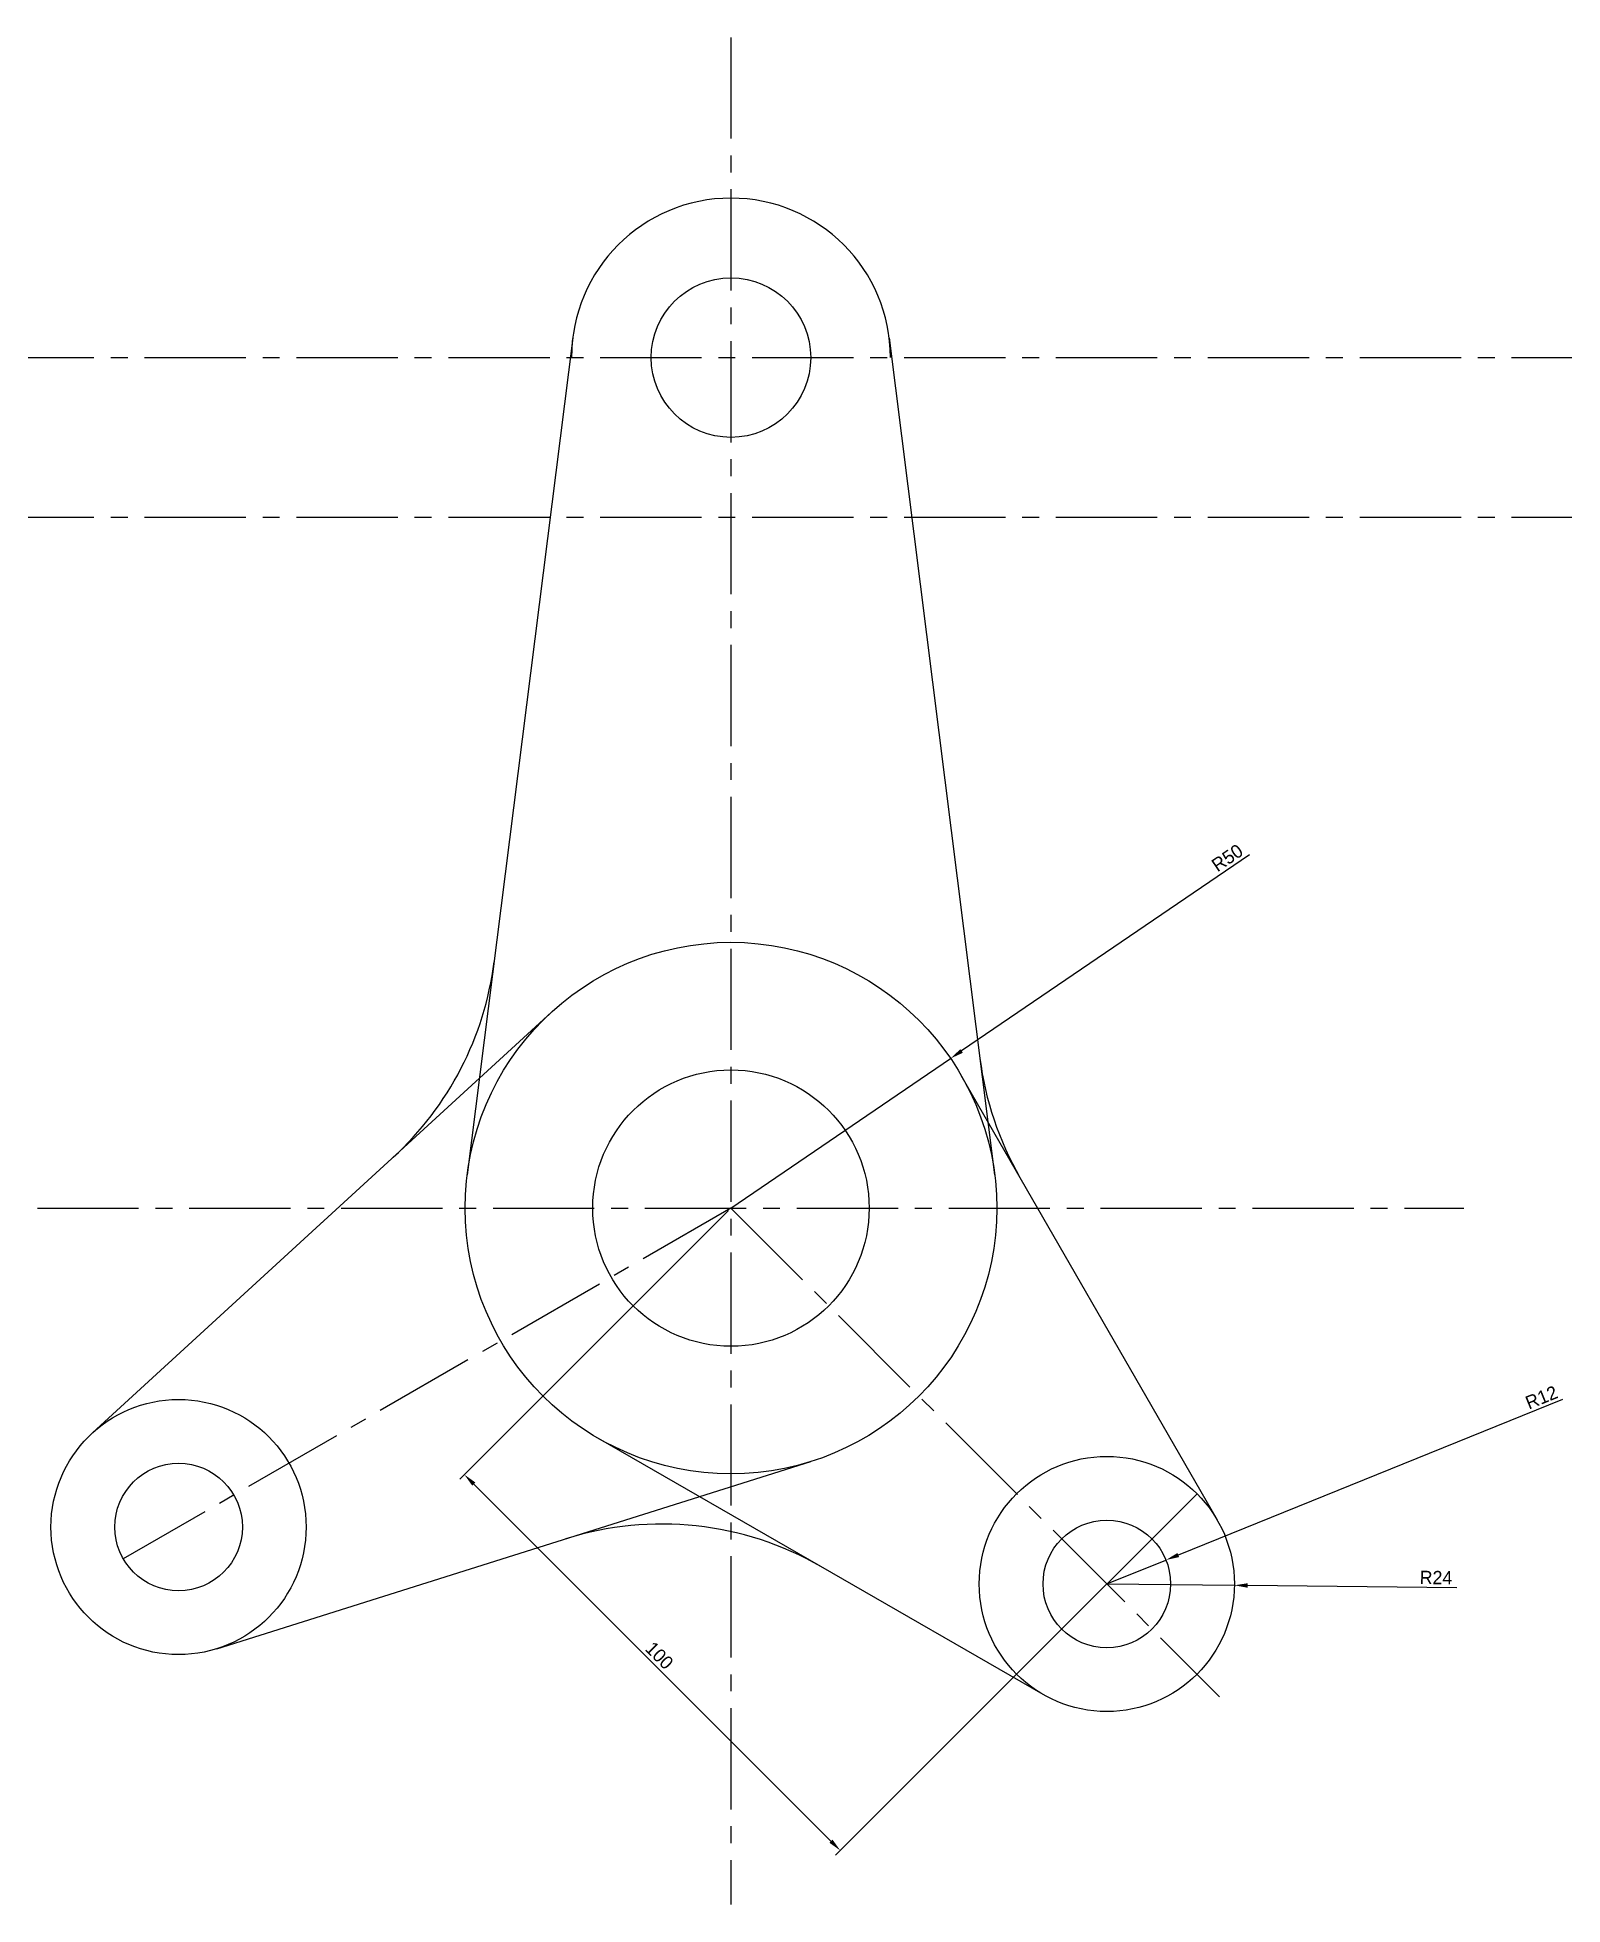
# Model space of a CAD drawing. Header units: millimetres. Extents: x -48 to 239, y 54 to 406.
import ezdxf

# ---------------------------------------------------------------- set-up
doc = ezdxf.new("R2010")
doc.units = ezdxf.units.MM
doc.linetypes.add('осевая2', pattern=[28.575, 19.05, -3.175, 3.175, -3.175])
doc.dimstyles.new('ISO-25', dxfattribs={"dimtxt": 2.5, "dimasz": 2.5, "dimexe": 1.25, "dimexo": 0.625, "dimtad": 1, "dimtxsty": 'Standard', "dimcen": 2.5, "dimadec": 0, "dimazin": 0, "dimtfac": 1, "dimtmove": 0, "dimatfit": 3, "dimfxl": 1, "dimarcsym": 0})

# ---------------------------------------------------------------- blocks, each defined once
blk = doc.blocks.new('*D3')
at = {"color": 0, "lineweight": -2}
for p, q in [((239.36, 149.41), (167.05, 120.15)), ((153.61, 114.72), (164.73, 119.22))]:
    blk.add_line(p, q, dxfattribs=at)
at = {"color": 0}
blk.add_solid([(166.89, 120.54), (167.2, 119.77), (164.73, 119.22)], dxfattribs=at)
at = {"layer": 'Defpoints', "color": 0}
for p in [(164.73, 119.22), (153.61, 114.72)]:
    blk.add_point(p, dxfattribs=at)
at = {"color": 0, "insert": (235.38, 149.82), "char_height": 2.5, "attachment_point": 5, "rotation": 22.0279}
blk.add_mtext('R12', dxfattribs=at)
blk = doc.blocks.new('*D4')
at = {"color": 0, "lineweight": -2}
for p, q in [((153.61, 114.72), (177.6, 114.46)), ((219.47, 114.01), (180.1, 114.43))]:
    blk.add_line(p, q, dxfattribs=at)
at = {"color": 0}
blk.add_solid([(180.11, 114.85), (180.1, 114.01), (177.6, 114.46)], dxfattribs=at)
at = {"layer": 'Defpoints', "color": 0}
for p in [(153.61, 114.72), (177.6, 114.46)]:
    blk.add_point(p, dxfattribs=at)
at = {"color": 0, "insert": (215.54, 115.92), "char_height": 2.5, "attachment_point": 5, "rotation": 359.3831}
blk.add_mtext('R24', dxfattribs=at)
blk = doc.blocks.new('*D5')
at = {"color": 0, "lineweight": -2}
for p, q in [((180.43, 251.87), (126.28, 214.99)), ((82.9, 185.43), (124.22, 213.58))]:
    blk.add_line(p, q, dxfattribs=at)
at = {"color": 0}
blk.add_solid([(126.05, 215.33), (126.52, 214.64), (124.22, 213.58)], dxfattribs=at)
at = {"layer": 'Defpoints', "color": 0}
for p in [(124.22, 213.58), (82.9, 185.43)]:
    blk.add_point(p, dxfattribs=at)
at = {"color": 0, "insert": (176.27, 251.31), "char_height": 2.5, "attachment_point": 5, "rotation": 34.2657}
blk.add_mtext('R50', dxfattribs=at)
blk = doc.blocks.new('*D6')
at = {"color": 0, "lineweight": -2}
for p, q in [((82.45, 184.98), (31.87, 134.4)), ((34.52, 133.51), (101.69, 66.34)), ((153.16, 114.27), (102.58, 63.69))]:
    blk.add_line(p, q, dxfattribs=at)
at = {"color": 0}
for points in [[(34.81, 133.81), (34.22, 133.22), (32.75, 135.28)], [(101.99, 66.63), (101.4, 66.04), (103.46, 64.57)]]:
    blk.add_solid(points, dxfattribs=at)
at = {"layer": 'Defpoints', "color": 0}
for p in [(82.9, 185.43), (153.61, 114.72), (103.46, 64.57)]:
    blk.add_point(p, dxfattribs=at)
at = {"color": 0, "insert": (69.43, 101.25), "char_height": 2.5, "attachment_point": 5, "rotation": 315}
blk.add_mtext('100', dxfattribs=at)

msp = doc.modelspace()

# ---------------------------------------------------------------- linework, layer by layer
at = {"linetype": 'осевая2'}
for p, q in [((82.896, 405.676), (82.896, 54.384)), ((-47.594, 185.426), (220.772, 185.426)), ((82.896, 185.426), (-31.42, 119.426)), ((82.896, 185.426), (174.82, 93.502))]:
    msp.add_line(p, q, dxfattribs=at)
for p, q in [((53.131, 349.176), (33.288, 191.676)), ((112.66, 349.176), (132.504, 191.676)), ((49.108, 222.282), (-37.246, 143.117)), ((174.406, 126.69), (126.228, 210.373)), ((141.632, 93.916), (57.949, 142.094)), ((-13.816, 102.535), (97.92, 137.737)), ((136.636, 97.745), (170.577, 131.686))]:
    msp.add_line(p, q)
for p in [(-47.594, 345.426), (-47.594, 315.426)]:
    msp.add_xline(p, (1, 0), dxfattribs=at)
for centre, radius in [((82.896, 345.426), 15), ((82.896, 185.426), 50), ((82.896, 185.426), 26), ((-21.027, 125.426), 24), ((-21.027, 125.426), 12), ((153.606, 114.715), 24), ((153.606, 114.715), 12)]:
    msp.add_circle(centre, radius)
for centre, radius, start, end in [((82.896, 345.426), 30, 0, 180), ((-21.195, 239.229), 60, 312.51333, 352.81924), ((189.267, 221.132), 60, 187.18076, 209.92994), ((69.876, 65.994), 60, 60.07006, 107.48667)]:
    msp.add_arc(centre, radius, start, end)

# ---------------------------------------------------------------- dimensions: what is measured, and where the dimension line sits
for center, mpoint, picture, middle in [((82.896, 185.426), (124.217, 213.578), '*D5', (177.329, 249.761)), ((153.606, 114.715), (164.73, 119.216), '*D3', (236.079, 148.083)), ((153.606, 114.715), (177.605, 114.457), '*D4', (215.517, 114.049))]:
    dim = msp.add_radius_dim(center=center, mpoint=mpoint, dimstyle='ISO-25')
    dim.commit()
    dim.dimension.update_dxf_attribs({"geometry": picture, "text_midpoint": middle, "dimtype": 164})
dim = msp.add_aligned_dim(p1=(82.896, 185.426), p2=(153.606, 114.715), distance=-70.916, dimstyle='ISO-25')
dim.commit()
dim.dimension.update_dxf_attribs({"geometry": '*D6', "text_midpoint": (69.432, 101.252)})

doc.saveas('drawing.dxf')
